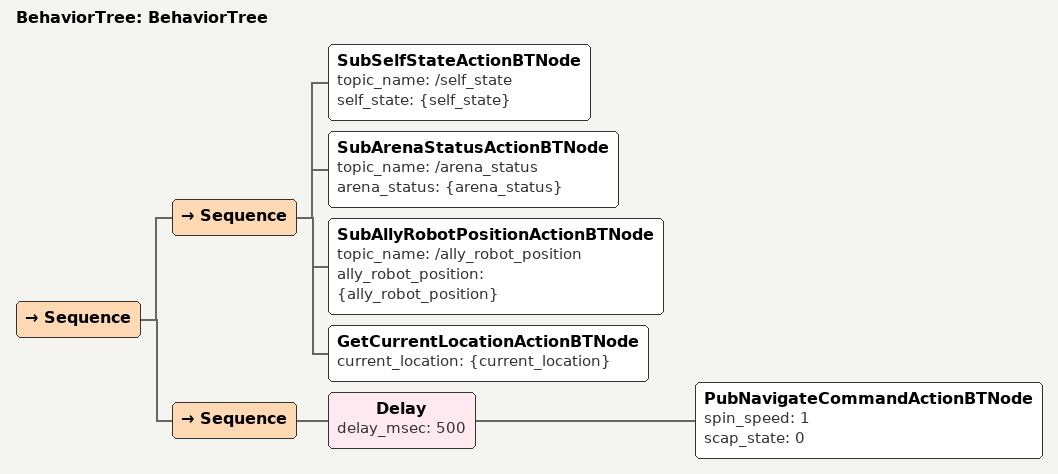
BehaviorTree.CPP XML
<?xml version="1.0" encoding="UTF-8"?>
<root BTCPP_format="4" main_tree_to_execute="BehaviorTree">
    <BehaviorTree ID="BehaviorTree">
        <Sequence>
            <Sequence>
                <SubSelfStateActionBTNode topic_name="/self_state"
                    self_state="{self_state}" />
                <!--SubGameStatusActionBTNode topic_name="/game_status"
                    game_status="{game_status}" /-->
                <SubArenaStatusActionBTNode topic_name="/arena_status"
                    arena_status="{arena_status}" />
                <!--SubAllRobotHPActionBTNode topic_name="/all_robot_hp"
                all_robot_hp="{all_robot_hp}" /-->
                <SubAllyRobotPositionActionBTNode topic_name="/ally_robot_position"
                    ally_robot_position="{ally_robot_position}" />
                <GetCurrentLocationActionBTNode current_location="{current_location}" />
                <!--SubRadarEnemyPositionActionBTNode topic_name="/radar_enemy_position"
                radar_enemy_position="{radar_enemy_position}" /-->
                <!--SubGimbalYawActionBTNode topic_name="/gimbal2_yaw"
                gimbal2_yaw="{gimbal2_yaw}" /-->
            </Sequence>
            <Sequence>
                <!-- TODO:write test here-->
                <Delay delay_msec="500">
                    <PubNavigateCommandActionBTNode spin_speed="1" scap_state="0" />
                </Delay>
            </Sequence>
        </Sequence>
    </BehaviorTree>
</root>
